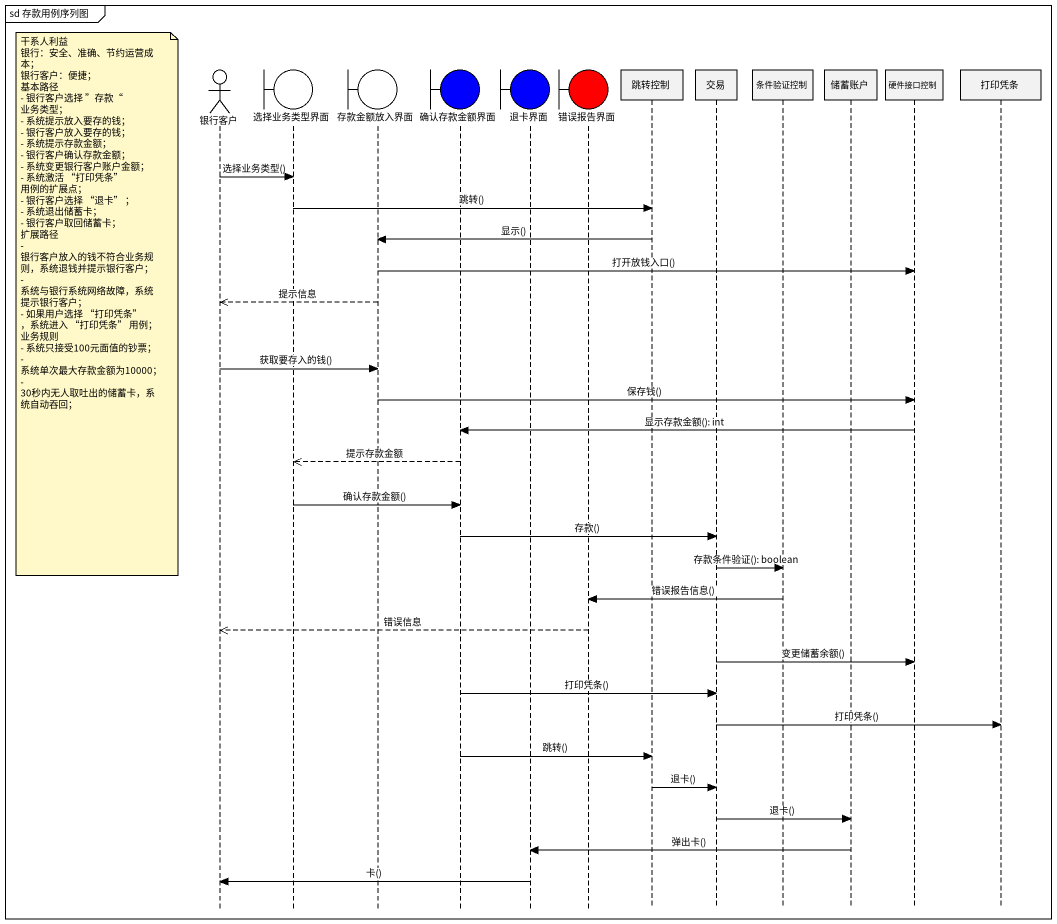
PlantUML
@startuml
mainframe sd 存款用例序列图
hide footbox
actor 银行客户
boundary 选择业务类型界面
boundary 存款金额放入界面
boundary 确认存款金额界面 #0000FF
boundary 退卡界面 #0000FF
boundary 错误报告界面 #FF0000
participant 跳转控制
participant 交易
participant 条件验证控制
participant 储蓄账户
participant 硬件接口控制
participant 打印凭条

银行客户 -> 选择业务类型界面 : 选择业务类型()
选择业务类型界面 -> 跳转控制 : 跳转()
跳转控制 -> 存款金额放入界面 : 显示()
存款金额放入界面 -> 硬件接口控制 : 打开放钱入口()
存款金额放入界面 -->> 银行客户 : 提示信息
note left of 银行客户
  干系人利益
  银行：安全、准确、节约运营成本；
  银行客户：便捷；
  基本路径
  - 银行客户选择 ”存款“ 业务类型；
  - 系统提示放入要存的钱；
  - 银行客户放入要存的钱；
  - 系统提示存款金额；
  - 银行客户确认存款金额；
  - 系统变更银行客户账户金额；
  - 系统激活 “打印凭条” 用例的扩展点；
  - 银行客户选择 “退卡” ；
  - 系统退出储蓄卡；
  - 银行客户取回储蓄卡；
  扩展路径
  - 银行客户放入的钱不符合业务规则，系统退钱并提示银行客户；
  - 系统与银行系统网络故障，系统提示银行客户；
  - 如果用户选择 “打印凭条” ，系统进入 “打印凭条” 用例；
  业务规则
  - 系统只接受100元面值的钞票；
  - 系统单次最大存款金额为10000；
  - 30秒内无人取吐出的储蓄卡，系统自动吞回；
end note
银行客户 -> 存款金额放入界面 : 获取要存入的钱()
存款金额放入界面 -> 硬件接口控制 : 保存钱()
硬件接口控制 -> 确认存款金额界面 : 显示存款金额(): int
确认存款金额界面 -->> 选择业务类型界面 : 提示存款金额
选择业务类型界面 -> 确认存款金额界面 : 确认存款金额()
确认存款金额界面 -> 交易 : 存款()
交易 -> 条件验证控制 : 存款条件验证(): boolean
条件验证控制 -> 错误报告界面 : 错误报告信息()
错误报告界面 -->> 银行客户 : 错误信息
交易 -> 硬件接口控制 : 变更储蓄余额()
确认存款金额界面 -> 交易 : 打印凭条()
交易 -> 打印凭条 : 打印凭条()
确认存款金额界面 -> 跳转控制 : 跳转()
跳转控制 -> 交易 : 退卡()
交易 -> 储蓄账户 : 退卡()
储蓄账户 -> 退卡界面 : 弹出卡()
退卡界面 -> 银行客户 : 卡()
@enduml
